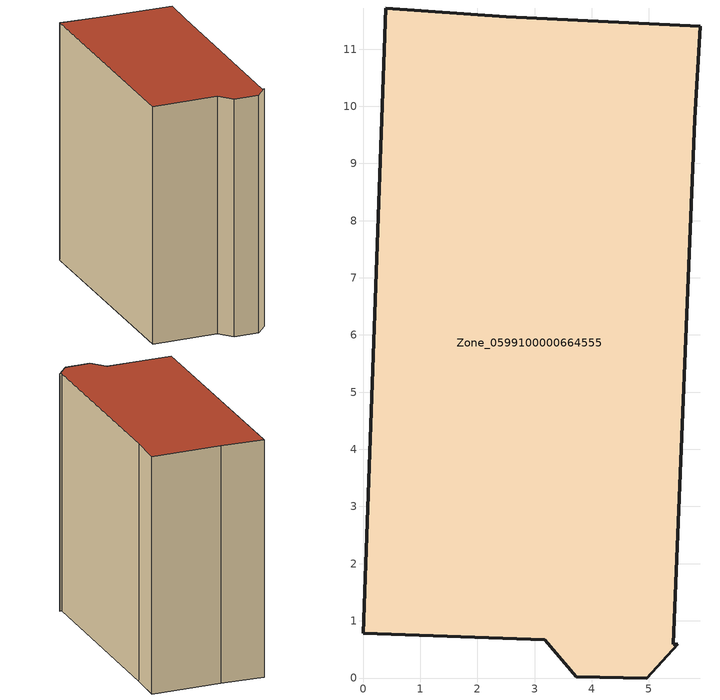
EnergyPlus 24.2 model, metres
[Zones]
Zone_0599100000664555
 floor ground (C_G): 5.5,0.59 4.96,0 3.73,0.02 3.18,0.67 0,0.78 0.4,11.72 2.5,11.57 5.9,11.4 5.8,9.77 5.42,0.59 z0
 wall outside (C_F): 4.96,0 5.5,0.59 5.42,0.59 5.8,9.77 5.9,11.4 2.5,11.57 0.4,11.72 0,0.78 3.18,0.67 3.73,0.02 4.96,0 z0:11.71
 roof outside (C_R): 5.42,0.59 5.8,9.77 5.9,11.4 2.5,11.57 0.4,11.72 0,0.78 3.18,0.67 3.73,0.02 4.96,0 5.5,0.59 z11.71
[BUILDING]
Pand.0599100000664555: North Axis=0; Terrain=City; Loads Convergence Tolerance Value=0.04; Temperature Convergence Tolerance Value=0.4; Solar Distribution=FullExterior; Maximum Number of Warmup Days=25; Minimum Number of Warmup Days=1
[Site:Location]
Rotterdam.The.Hague.AP_ZH_NLD Design_Conditions: Latitude=51.96; Longitude=4.45; Time Zone=1; Elevation=-4.5
[SITE:GROUNDTEMPERATURE:BUILDINGSURFACE]
18, 18, 18, 18, 18, 18, 18, 18, 18, 18, 18, 18
[MATERIAL] Thermal Absorptance=0.9; Solar Absorptance=0.7; Visible Absorptance=0.7
Name | Roughness | Thickness | Conductivity | Density | Specific Heat
G.TI.1946 | MediumSmooth | 0.15 | 1 | 540 | 1210
F.TI.1946 | Rough | 0.3 | 0.857143 | 1920 | 840
R.TI.1946 | MediumRough | 0.2 | 0.1 | 1500 | 1000
[CONSTRUCTION]
C_G: G.TI.1946
C_F: F.TI.1946
C_R: R.TI.1946
[ZONE]
Zone_0599100000664555: Type=1; Multiplier=1; Ceiling Height=Autocalculate; Volume=Autocalculate; Floor Area=autocalculate; Part of Total Floor Area=Yes
[ZONEINFILTRATION:DESIGNFLOWRATE]
Infil_Zone_0599100000664555: Zone or ZoneList or Space or SpaceList=Zone_0599100000664555; Schedule=AlwaysOn; Design Flow Rate Calculation Method=Flow/Area; Flow Rate per Floor Area=0.003; Constant Term Coefficient=1; Temperature Term Coefficient=0; Velocity Term Coefficient=0; Velocity Squared Term Coefficient=0
[HVACTEMPLATE:ZONE:IDEALLOADSAIRSYSTEM]
Zone_0599100000664555: Maximum Heating Supply Air Temperature=50; Minimum Cooling Supply Air Temperature=13; Maximum Heating Supply Air Humidity Ratio=0.0156; Minimum Cooling Supply Air Humidity Ratio=0.0077; Heating Limit=NoLimit; Cooling Limit=NoLimit; Dehumidification Control Type=ConstantSensibleHeatRatio; Cooling Sensible Heat Ratio=0.7; Dehumidification Setpoint=60; Humidification Control Type=None; Humidification Setpoint=30; Outdoor Air Method=None; Outdoor Air Flow Rate per Person=0.00944; Outdoor Air Flow Rate per Zone Floor Area=0; Outdoor Air Flow Rate per Zone=0; Demand Controlled Ventilation Type=None; Outdoor Air Economizer Type=NoEconomizer; Heat Recovery Type=None; Sensible Heat Recovery Effectiveness=0.7; Latent Heat Recovery Effectiveness=0.65
[ZONECONTROL:THERMOSTAT]
ThermostatControl_Zone_0599100000664555: Zone or ZoneList=Zone_0599100000664555; Control Type Schedule=DualSetpointControlType; Control 1=Thermostat_Zone_0599100000664555; Temperature Difference Between Cutout And Setpoint=0
[THERMOSTATSETPOINT:DUALSETPOINT]
Thermostat_Zone_0599100000664555: Heating Setpoint Temperature Schedule=HeatingSetpoint_Zone_0599100000664555; Cooling Setpoint Temperature Schedule=CoolingSetpoint_Zone_0599100000664555
[SCHEDULE:COMPACT]
HeatingSetpoint_Zone_0599100000664555: Through: 12/31, For: AllDays, Until: 24:00, 21
CoolingSetpoint_Zone_0599100000664555: Through: 12/31, For: AllDays, Until: 24:00, 24
DualSetpointControlType: Through: 12/31, For: AllDays, Until: 24:00, 4
AlwaysOn: Through: 12/31, For: AllDays, Until: 24:00, 1
